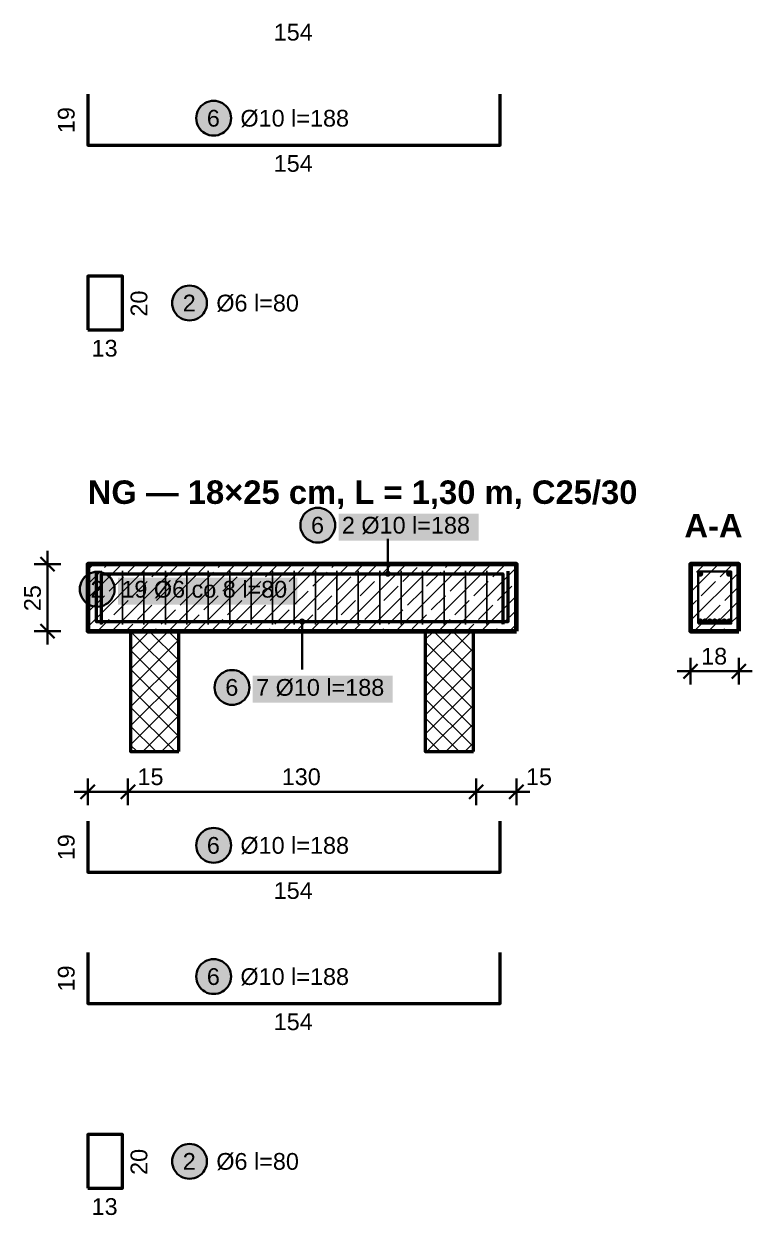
# Model space of a CAD drawing. Header units: metres. Extents: x 0.1 to 10.3, y -9.2 to -0.1.
# Drawn here: x 0.062 to 2.78, y -9.216 to -4.768 of the extents above; entities that cross this region are included whole.
import ezdxf

# ---------------------------------------------------------------- set-up
doc = ezdxf.new("R2010")
doc.units = ezdxf.units.M
for name, color, linetype, lineweight in [('A-KRESKOWANIE', 8, 'Continuous', 18), ('A-MASKA', 7, 'Continuous', 18), ('A-OPISY', 2, 'Continuous', 25), ('K-KONSTR', 7, 'Continuous', 50), ('K-WYMIARY', 1, 'Continuous', 25), ('K-ZBROJENIE', 1, 'Continuous', 100), ('K-ZBROJENIE-OPIS', 2, 'Continuous', 25)]:
    doc.layers.add(name, color=color, linetype=linetype, lineweight=lineweight)
doc.styles.add('PL_ARIAL', font='arial.ttf')
doc.styles.add('PL_ARIAL_B', font='arialbd.ttf')

msp = doc.modelspace()

# ---------------------------------------------------------------- hatches: boundary and pattern name
at = {"layer": 'A-MASKA', "true_color": 0xffffff}
for points in [[(1.2362, -6.6972), (1.7588, -6.6972), (1.7588, -6.596), (1.2362, -6.596)], [(0.413, -6.9363), (1.082, -6.9363), (1.082, -6.835), (0.413, -6.835)], [(0.9162, -7.3028), (1.4388, -7.3028), (1.4388, -7.2015), (0.9162, -7.2015)]]:
    msp.add_hatch(color=7, dxfattribs=at).paths.add_polyline_path(points)
at = {"layer": 'K-ZBROJENIE', "true_color": 0x000000}
for points in [[(2.5973, -6.821), (2.5972, -6.8221), (2.597, -6.8232), (2.5968, -6.8243), (2.5964, -6.8253), (2.5959, -6.8263), (2.5954, -6.8273), (2.5947, -6.8281), (2.594, -6.829), (2.5931, -6.8297), (2.5923, -6.8304), (2.5913, -6.8309), (2.5903, -6.8314), (2.5893, -6.8318), (2.5882, -6.832), (2.5871, -6.8322), (2.586, -6.8323), (2.5849, -6.8322), (2.5838, -6.832), (2.5827, -6.8318), (2.5817, -6.8314), (2.5807, -6.8309), (2.5797, -6.8304), (2.5789, -6.8297), (2.578, -6.829), (2.5773, -6.8281), (2.5766, -6.8273), (2.5761, -6.8263), (2.5756, -6.8253), (2.5752, -6.8243), (2.575, -6.8232), (2.5748, -6.8221), (2.5748, -6.821), (2.5748, -6.8199), (2.575, -6.8188), (2.5752, -6.8177), (2.5756, -6.8167), (2.5761, -6.8157), (2.5766, -6.8147), (2.5773, -6.8139), (2.578, -6.813), (2.5789, -6.8123), (2.5797, -6.8116), (2.5807, -6.8111), (2.5817, -6.8106), (2.5827, -6.8102), (2.5838, -6.81), (2.5849, -6.8098), (2.586, -6.8097), (2.5871, -6.8098), (2.5882, -6.81), (2.5893, -6.8102), (2.5903, -6.8106), (2.5913, -6.8111), (2.5923, -6.8116), (2.5931, -6.8123), (2.594, -6.813), (2.5947, -6.8139), (2.5954, -6.8147), (2.5959, -6.8157), (2.5964, -6.8167), (2.5968, -6.8177), (2.597, -6.8188), (2.5972, -6.8199)], [(2.7053, -6.821), (2.7052, -6.8221), (2.705, -6.8232), (2.7048, -6.8243), (2.7044, -6.8253), (2.7039, -6.8263), (2.7034, -6.8273), (2.7027, -6.8281), (2.702, -6.829), (2.7011, -6.8297), (2.7003, -6.8304), (2.6993, -6.8309), (2.6983, -6.8314), (2.6973, -6.8318), (2.6962, -6.832), (2.6951, -6.8322), (2.694, -6.8323), (2.6929, -6.8322), (2.6918, -6.832), (2.6907, -6.8318), (2.6897, -6.8314), (2.6887, -6.8309), (2.6877, -6.8304), (2.6869, -6.8297), (2.686, -6.829), (2.6853, -6.8281), (2.6846, -6.8273), (2.6841, -6.8263), (2.6836, -6.8253), (2.6832, -6.8243), (2.683, -6.8232), (2.6828, -6.8221), (2.6828, -6.821), (2.6828, -6.8199), (2.683, -6.8188), (2.6832, -6.8177), (2.6836, -6.8167), (2.6841, -6.8157), (2.6846, -6.8147), (2.6853, -6.8139), (2.686, -6.813), (2.6869, -6.8123), (2.6877, -6.8116), (2.6887, -6.8111), (2.6897, -6.8106), (2.6907, -6.8102), (2.6918, -6.81), (2.6929, -6.8098), (2.694, -6.8097), (2.6951, -6.8098), (2.6962, -6.81), (2.6973, -6.8102), (2.6983, -6.8106), (2.6993, -6.8111), (2.7003, -6.8116), (2.7011, -6.8123), (2.702, -6.813), (2.7027, -6.8139), (2.7034, -6.8147), (2.7039, -6.8157), (2.7044, -6.8167), (2.7048, -6.8177), (2.705, -6.8188), (2.7052, -6.8199)], [(2.5973, -6.999), (2.5972, -7.0001), (2.597, -7.0012), (2.5968, -7.0023), (2.5964, -7.0033), (2.5959, -7.0043), (2.5954, -7.0053), (2.5947, -7.0061), (2.594, -7.007), (2.5931, -7.0077), (2.5923, -7.0084), (2.5913, -7.0089), (2.5903, -7.0094), (2.5893, -7.0098), (2.5882, -7.01), (2.5871, -7.0102), (2.586, -7.0103), (2.5849, -7.0102), (2.5838, -7.01), (2.5827, -7.0098), (2.5817, -7.0094), (2.5807, -7.0089), (2.5797, -7.0084), (2.5789, -7.0077), (2.578, -7.007), (2.5773, -7.0061), (2.5766, -7.0053), (2.5761, -7.0043), (2.5756, -7.0033), (2.5752, -7.0023), (2.575, -7.0012), (2.5748, -7.0001), (2.5748, -6.999), (2.5748, -6.9979), (2.575, -6.9968), (2.5752, -6.9957), (2.5756, -6.9947), (2.5761, -6.9937), (2.5766, -6.9927), (2.5773, -6.9919), (2.578, -6.991), (2.5789, -6.9903), (2.5797, -6.9896), (2.5807, -6.9891), (2.5817, -6.9886), (2.5827, -6.9882), (2.5838, -6.988), (2.5849, -6.9878), (2.586, -6.9878), (2.5871, -6.9878), (2.5882, -6.988), (2.5893, -6.9882), (2.5903, -6.9886), (2.5913, -6.9891), (2.5923, -6.9896), (2.5931, -6.9903), (2.594, -6.991), (2.5947, -6.9919), (2.5954, -6.9927), (2.5959, -6.9937), (2.5964, -6.9947), (2.5968, -6.9957), (2.597, -6.9968), (2.5972, -6.9979)], [(2.6153, -6.999), (2.6152, -7.0001), (2.615, -7.0012), (2.6148, -7.0023), (2.6144, -7.0033), (2.6139, -7.0043), (2.6134, -7.0053), (2.6127, -7.0061), (2.612, -7.007), (2.6111, -7.0077), (2.6103, -7.0084), (2.6093, -7.0089), (2.6083, -7.0094), (2.6073, -7.0098), (2.6062, -7.01), (2.6051, -7.0102), (2.604, -7.0103), (2.6029, -7.0102), (2.6018, -7.01), (2.6007, -7.0098), (2.5997, -7.0094), (2.5987, -7.0089), (2.5977, -7.0084), (2.5969, -7.0077), (2.596, -7.007), (2.5953, -7.0061), (2.5946, -7.0053), (2.5941, -7.0043), (2.5936, -7.0033), (2.5932, -7.0023), (2.593, -7.0012), (2.5928, -7.0001), (2.5928, -6.999), (2.5928, -6.9979), (2.593, -6.9968), (2.5932, -6.9957), (2.5936, -6.9947), (2.5941, -6.9937), (2.5946, -6.9927), (2.5953, -6.9919), (2.596, -6.991), (2.5969, -6.9903), (2.5977, -6.9896), (2.5987, -6.9891), (2.5997, -6.9886), (2.6007, -6.9882), (2.6018, -6.988), (2.6029, -6.9878), (2.604, -6.9878), (2.6051, -6.9878), (2.6062, -6.988), (2.6073, -6.9882), (2.6083, -6.9886), (2.6093, -6.9891), (2.6103, -6.9896), (2.6111, -6.9903), (2.612, -6.991), (2.6127, -6.9919), (2.6134, -6.9927), (2.6139, -6.9937), (2.6144, -6.9947), (2.6148, -6.9957), (2.615, -6.9968), (2.6152, -6.9979)], [(2.6333, -6.999), (2.6332, -7.0001), (2.633, -7.0012), (2.6328, -7.0023), (2.6324, -7.0033), (2.6319, -7.0043), (2.6314, -7.0053), (2.6307, -7.0061), (2.63, -7.007), (2.6291, -7.0077), (2.6283, -7.0084), (2.6273, -7.0089), (2.6263, -7.0094), (2.6253, -7.0098), (2.6242, -7.01), (2.6231, -7.0102), (2.622, -7.0103), (2.6209, -7.0102), (2.6198, -7.01), (2.6187, -7.0098), (2.6177, -7.0094), (2.6167, -7.0089), (2.6157, -7.0084), (2.6149, -7.0077), (2.614, -7.007), (2.6133, -7.0061), (2.6126, -7.0053), (2.6121, -7.0043), (2.6116, -7.0033), (2.6112, -7.0023), (2.611, -7.0012), (2.6108, -7.0001), (2.6108, -6.999), (2.6108, -6.9979), (2.611, -6.9968), (2.6112, -6.9957), (2.6116, -6.9947), (2.6121, -6.9937), (2.6126, -6.9927), (2.6133, -6.9919), (2.614, -6.991), (2.6149, -6.9903), (2.6157, -6.9896), (2.6167, -6.9891), (2.6177, -6.9886), (2.6187, -6.9882), (2.6198, -6.988), (2.6209, -6.9878), (2.622, -6.9878), (2.6231, -6.9878), (2.6242, -6.988), (2.6253, -6.9882), (2.6263, -6.9886), (2.6273, -6.9891), (2.6283, -6.9896), (2.6291, -6.9903), (2.63, -6.991), (2.6307, -6.9919), (2.6314, -6.9927), (2.6319, -6.9937), (2.6324, -6.9947), (2.6328, -6.9957), (2.633, -6.9968), (2.6332, -6.9979)], [(2.6513, -6.999), (2.6512, -7.0001), (2.651, -7.0012), (2.6508, -7.0023), (2.6504, -7.0033), (2.6499, -7.0043), (2.6494, -7.0053), (2.6487, -7.0061), (2.648, -7.007), (2.6471, -7.0077), (2.6463, -7.0084), (2.6453, -7.0089), (2.6443, -7.0094), (2.6433, -7.0098), (2.6422, -7.01), (2.6411, -7.0102), (2.64, -7.0103), (2.6389, -7.0102), (2.6378, -7.01), (2.6367, -7.0098), (2.6357, -7.0094), (2.6347, -7.0089), (2.6337, -7.0084), (2.6329, -7.0077), (2.632, -7.007), (2.6313, -7.0061), (2.6306, -7.0053), (2.6301, -7.0043), (2.6296, -7.0033), (2.6292, -7.0023), (2.629, -7.0012), (2.6288, -7.0001), (2.6288, -6.999), (2.6288, -6.9979), (2.629, -6.9968), (2.6292, -6.9957), (2.6296, -6.9947), (2.6301, -6.9937), (2.6306, -6.9927), (2.6313, -6.9919), (2.632, -6.991), (2.6329, -6.9903), (2.6337, -6.9896), (2.6347, -6.9891), (2.6357, -6.9886), (2.6367, -6.9882), (2.6378, -6.988), (2.6389, -6.9878), (2.64, -6.9878), (2.6411, -6.9878), (2.6422, -6.988), (2.6433, -6.9882), (2.6443, -6.9886), (2.6453, -6.9891), (2.6463, -6.9896), (2.6471, -6.9903), (2.648, -6.991), (2.6487, -6.9919), (2.6494, -6.9927), (2.6499, -6.9937), (2.6504, -6.9947), (2.6508, -6.9957), (2.651, -6.9968), (2.6512, -6.9979)], [(2.6693, -6.999), (2.6692, -7.0001), (2.669, -7.0012), (2.6688, -7.0023), (2.6684, -7.0033), (2.6679, -7.0043), (2.6674, -7.0053), (2.6667, -7.0061), (2.666, -7.007), (2.6651, -7.0077), (2.6643, -7.0084), (2.6633, -7.0089), (2.6623, -7.0094), (2.6613, -7.0098), (2.6602, -7.01), (2.6591, -7.0102), (2.658, -7.0103), (2.6569, -7.0102), (2.6558, -7.01), (2.6547, -7.0098), (2.6537, -7.0094), (2.6527, -7.0089), (2.6517, -7.0084), (2.6509, -7.0077), (2.65, -7.007), (2.6493, -7.0061), (2.6486, -7.0053), (2.6481, -7.0043), (2.6476, -7.0033), (2.6472, -7.0023), (2.647, -7.0012), (2.6468, -7.0001), (2.6468, -6.999), (2.6468, -6.9979), (2.647, -6.9968), (2.6472, -6.9957), (2.6476, -6.9947), (2.6481, -6.9937), (2.6486, -6.9927), (2.6493, -6.9919), (2.65, -6.991), (2.6509, -6.9903), (2.6517, -6.9896), (2.6527, -6.9891), (2.6537, -6.9886), (2.6547, -6.9882), (2.6558, -6.988), (2.6569, -6.9878), (2.658, -6.9878), (2.6591, -6.9878), (2.6602, -6.988), (2.6613, -6.9882), (2.6623, -6.9886), (2.6633, -6.9891), (2.6643, -6.9896), (2.6651, -6.9903), (2.666, -6.991), (2.6667, -6.9919), (2.6674, -6.9927), (2.6679, -6.9937), (2.6684, -6.9947), (2.6688, -6.9957), (2.669, -6.9968), (2.6692, -6.9979)], [(2.6873, -6.999), (2.6872, -7.0001), (2.687, -7.0012), (2.6868, -7.0023), (2.6864, -7.0033), (2.6859, -7.0043), (2.6854, -7.0053), (2.6847, -7.0061), (2.684, -7.007), (2.6831, -7.0077), (2.6823, -7.0084), (2.6813, -7.0089), (2.6803, -7.0094), (2.6793, -7.0098), (2.6782, -7.01), (2.6771, -7.0102), (2.676, -7.0103), (2.6749, -7.0102), (2.6738, -7.01), (2.6727, -7.0098), (2.6717, -7.0094), (2.6707, -7.0089), (2.6697, -7.0084), (2.6689, -7.0077), (2.668, -7.007), (2.6673, -7.0061), (2.6666, -7.0053), (2.6661, -7.0043), (2.6656, -7.0033), (2.6652, -7.0023), (2.665, -7.0012), (2.6648, -7.0001), (2.6648, -6.999), (2.6648, -6.9979), (2.665, -6.9968), (2.6652, -6.9957), (2.6656, -6.9947), (2.6661, -6.9937), (2.6666, -6.9927), (2.6673, -6.9919), (2.668, -6.991), (2.6689, -6.9903), (2.6697, -6.9896), (2.6707, -6.9891), (2.6717, -6.9886), (2.6727, -6.9882), (2.6738, -6.988), (2.6749, -6.9878), (2.676, -6.9878), (2.6771, -6.9878), (2.6782, -6.988), (2.6793, -6.9882), (2.6803, -6.9886), (2.6813, -6.9891), (2.6823, -6.9896), (2.6831, -6.9903), (2.684, -6.991), (2.6847, -6.9919), (2.6854, -6.9927), (2.6859, -6.9937), (2.6864, -6.9947), (2.6868, -6.9957), (2.687, -6.9968), (2.6872, -6.9979)], [(2.7053, -6.999), (2.7052, -7.0001), (2.705, -7.0012), (2.7048, -7.0023), (2.7044, -7.0033), (2.7039, -7.0043), (2.7034, -7.0053), (2.7027, -7.0061), (2.702, -7.007), (2.7011, -7.0077), (2.7003, -7.0084), (2.6993, -7.0089), (2.6983, -7.0094), (2.6973, -7.0098), (2.6962, -7.01), (2.6951, -7.0102), (2.694, -7.0103), (2.6929, -7.0102), (2.6918, -7.01), (2.6907, -7.0098), (2.6897, -7.0094), (2.6887, -7.0089), (2.6877, -7.0084), (2.6869, -7.0077), (2.686, -7.007), (2.6853, -7.0061), (2.6846, -7.0053), (2.6841, -7.0043), (2.6836, -7.0033), (2.6832, -7.0023), (2.683, -7.0012), (2.6828, -7.0001), (2.6828, -6.999), (2.6828, -6.9979), (2.683, -6.9968), (2.6832, -6.9957), (2.6836, -6.9947), (2.6841, -6.9937), (2.6846, -6.9927), (2.6853, -6.9919), (2.686, -6.991), (2.6869, -6.9903), (2.6877, -6.9896), (2.6887, -6.9891), (2.6897, -6.9886), (2.6907, -6.9882), (2.6918, -6.988), (2.6929, -6.9878), (2.694, -6.9878), (2.6951, -6.9878), (2.6962, -6.988), (2.6973, -6.9882), (2.6983, -6.9886), (2.6993, -6.9891), (2.7003, -6.9896), (2.7011, -6.9903), (2.702, -6.991), (2.7027, -6.9919), (2.7034, -6.9927), (2.7039, -6.9937), (2.7044, -6.9947), (2.7048, -6.9957), (2.705, -6.9968), (2.7052, -6.9979)]]:
    msp.add_hatch(color=7, dxfattribs=at).paths.add_polyline_path(points)
at = {"layer": 'K-ZBROJENIE-OPIS', "true_color": 0xffffff}
for points in [[(0.835, -5.12), (0.8344, -5.1115), (0.8328, -5.1032), (0.8301, -5.0951), (0.8263, -5.0875), (0.8216, -5.0804), (0.816, -5.074), (0.8096, -5.0684), (0.8025, -5.0637), (0.7949, -5.0599), (0.7868, -5.0572), (0.7785, -5.0556), (0.77, -5.055), (0.7615, -5.0556), (0.7532, -5.0572), (0.7451, -5.0599), (0.7375, -5.0637), (0.7304, -5.0684), (0.724, -5.074), (0.7184, -5.0804), (0.7137, -5.0875), (0.7099, -5.0951), (0.7072, -5.1032), (0.7056, -5.1115), (0.705, -5.12), (0.7056, -5.1285), (0.7072, -5.1368), (0.7099, -5.1449), (0.7137, -5.1525), (0.7184, -5.1596), (0.724, -5.166), (0.7304, -5.1716), (0.7375, -5.1763), (0.7451, -5.1801), (0.7532, -5.1828), (0.7615, -5.1844), (0.77, -5.185), (0.7785, -5.1844), (0.7868, -5.1828), (0.7949, -5.1801), (0.8025, -5.1763), (0.8096, -5.1716), (0.816, -5.166), (0.8216, -5.1596), (0.8263, -5.1525), (0.8301, -5.1449), (0.8328, -5.1368), (0.8344, -5.1285)], [(0.745, -5.81), (0.7444, -5.8015), (0.7428, -5.7932), (0.7401, -5.7851), (0.7363, -5.7775), (0.7316, -5.7704), (0.726, -5.764), (0.7196, -5.7584), (0.7125, -5.7537), (0.7049, -5.7499), (0.6968, -5.7472), (0.6885, -5.7456), (0.68, -5.745), (0.6715, -5.7456), (0.6632, -5.7472), (0.6551, -5.7499), (0.6475, -5.7537), (0.6404, -5.7584), (0.634, -5.764), (0.6284, -5.7704), (0.6237, -5.7775), (0.6199, -5.7851), (0.6172, -5.7932), (0.6156, -5.8015), (0.615, -5.81), (0.6156, -5.8185), (0.6172, -5.8268), (0.6199, -5.8349), (0.6237, -5.8425), (0.6284, -5.8496), (0.634, -5.856), (0.6404, -5.8616), (0.6475, -5.8663), (0.6551, -5.8701), (0.6632, -5.8728), (0.6715, -5.8744), (0.68, -5.875), (0.6885, -5.8744), (0.6968, -5.8728), (0.7049, -5.8701), (0.7125, -5.8663), (0.7196, -5.8616), (0.726, -5.856), (0.7316, -5.8496), (0.7363, -5.8425), (0.7401, -5.8349), (0.7428, -5.8268), (0.7444, -5.8185)], [(1.2237, -6.6397), (1.2232, -6.6313), (1.2215, -6.6229), (1.2188, -6.6149), (1.215, -6.6072), (1.2103, -6.6002), (1.2047, -6.5938), (1.1983, -6.5882), (1.1912, -6.5835), (1.1836, -6.5797), (1.1756, -6.577), (1.1672, -6.5753), (1.1587, -6.5747), (1.1503, -6.5753), (1.1419, -6.577), (1.1339, -6.5797), (1.1262, -6.5835), (1.1192, -6.5882), (1.1128, -6.5938), (1.1072, -6.6002), (1.1025, -6.6072), (1.0987, -6.6149), (1.096, -6.6229), (1.0943, -6.6313), (1.0937, -6.6397), (1.0943, -6.6482), (1.096, -6.6566), (1.0987, -6.6646), (1.1025, -6.6722), (1.1072, -6.6793), (1.1128, -6.6857), (1.1192, -6.6913), (1.1262, -6.696), (1.1339, -6.6998), (1.1419, -6.7025), (1.1503, -6.7042), (1.1587, -6.7047), (1.1672, -6.7042), (1.1756, -6.7025), (1.1836, -6.6998), (1.1912, -6.696), (1.1983, -6.6913), (1.2047, -6.6857), (1.2103, -6.6793), (1.215, -6.6722), (1.2188, -6.6646), (1.2215, -6.6566), (1.2232, -6.6482)], [(0.4005, -6.8788), (0.4, -6.8703), (0.3983, -6.8619), (0.3956, -6.8539), (0.3918, -6.8463), (0.3871, -6.8392), (0.3815, -6.8328), (0.3751, -6.8272), (0.368, -6.8225), (0.3604, -6.8187), (0.3524, -6.816), (0.344, -6.8143), (0.3355, -6.8137), (0.3271, -6.8143), (0.3187, -6.816), (0.3107, -6.8187), (0.303, -6.8225), (0.296, -6.8272), (0.2896, -6.8328), (0.284, -6.8392), (0.2792, -6.8463), (0.2755, -6.8539), (0.2728, -6.8619), (0.2711, -6.8703), (0.2705, -6.8788), (0.2711, -6.8872), (0.2728, -6.8956), (0.2755, -6.9036), (0.2792, -6.9112), (0.284, -6.9183), (0.2896, -6.9247), (0.296, -6.9303), (0.303, -6.935), (0.3107, -6.9388), (0.3187, -6.9415), (0.3271, -6.9432), (0.3355, -6.9438), (0.344, -6.9432), (0.3524, -6.9415), (0.3604, -6.9388), (0.368, -6.935), (0.3751, -6.9303), (0.3815, -6.9247), (0.3871, -6.9183), (0.3918, -6.9112), (0.3956, -6.9036), (0.3983, -6.8956), (0.4, -6.8872)], [(0.9037, -7.2453), (0.9032, -7.2368), (0.9015, -7.2284), (0.8988, -7.2204), (0.895, -7.2128), (0.8903, -7.2057), (0.8847, -7.1993), (0.8783, -7.1937), (0.8712, -7.189), (0.8636, -7.1852), (0.8556, -7.1825), (0.8472, -7.1808), (0.8387, -7.1803), (0.8303, -7.1808), (0.8219, -7.1825), (0.8139, -7.1852), (0.8062, -7.189), (0.7992, -7.1937), (0.7928, -7.1993), (0.7872, -7.2057), (0.7825, -7.2128), (0.7787, -7.2204), (0.776, -7.2284), (0.7743, -7.2368), (0.7737, -7.2453), (0.7743, -7.2537), (0.776, -7.2621), (0.7787, -7.2701), (0.7825, -7.2778), (0.7872, -7.2848), (0.7928, -7.2912), (0.7992, -7.2968), (0.8062, -7.3015), (0.8139, -7.3053), (0.8219, -7.308), (0.8303, -7.3097), (0.8387, -7.3103), (0.8472, -7.3097), (0.8556, -7.308), (0.8636, -7.3053), (0.8712, -7.3015), (0.8783, -7.2968), (0.8847, -7.2912), (0.8903, -7.2848), (0.895, -7.2778), (0.8988, -7.2701), (0.9015, -7.2621), (0.9032, -7.2537)], [(0.835, -7.835), (0.8344, -7.8265), (0.8328, -7.8182), (0.8301, -7.8101), (0.8263, -7.8025), (0.8216, -7.7954), (0.816, -7.789), (0.8096, -7.7834), (0.8025, -7.7787), (0.7949, -7.7749), (0.7868, -7.7722), (0.7785, -7.7706), (0.77, -7.77), (0.7615, -7.7706), (0.7532, -7.7722), (0.7451, -7.7749), (0.7375, -7.7787), (0.7304, -7.7834), (0.724, -7.789), (0.7184, -7.7954), (0.7137, -7.8025), (0.7099, -7.8101), (0.7072, -7.8182), (0.7056, -7.8265), (0.705, -7.835), (0.7056, -7.8435), (0.7072, -7.8518), (0.7099, -7.8599), (0.7137, -7.8675), (0.7184, -7.8746), (0.724, -7.881), (0.7304, -7.8866), (0.7375, -7.8913), (0.7451, -7.8951), (0.7532, -7.8978), (0.7615, -7.8994), (0.77, -7.9), (0.7785, -7.8994), (0.7868, -7.8978), (0.7949, -7.8951), (0.8025, -7.8913), (0.8096, -7.8866), (0.816, -7.881), (0.8216, -7.8746), (0.8263, -7.8675), (0.8301, -7.8599), (0.8328, -7.8518), (0.8344, -7.8435)], [(0.835, -8.325), (0.8344, -8.3165), (0.8328, -8.3082), (0.8301, -8.3001), (0.8263, -8.2925), (0.8216, -8.2854), (0.816, -8.279), (0.8096, -8.2734), (0.8025, -8.2687), (0.7949, -8.2649), (0.7868, -8.2622), (0.7785, -8.2606), (0.77, -8.26), (0.7615, -8.2606), (0.7532, -8.2622), (0.7451, -8.2649), (0.7375, -8.2687), (0.7304, -8.2734), (0.724, -8.279), (0.7184, -8.2854), (0.7137, -8.2925), (0.7099, -8.3001), (0.7072, -8.3082), (0.7056, -8.3165), (0.705, -8.325), (0.7056, -8.3335), (0.7072, -8.3418), (0.7099, -8.3499), (0.7137, -8.3575), (0.7184, -8.3646), (0.724, -8.371), (0.7304, -8.3766), (0.7375, -8.3813), (0.7451, -8.3851), (0.7532, -8.3878), (0.7615, -8.3894), (0.77, -8.39), (0.7785, -8.3894), (0.7868, -8.3878), (0.7949, -8.3851), (0.8025, -8.3813), (0.8096, -8.3766), (0.816, -8.371), (0.8216, -8.3646), (0.8263, -8.3575), (0.8301, -8.3499), (0.8328, -8.3418), (0.8344, -8.3335)], [(0.745, -9.015), (0.7444, -9.0065), (0.7428, -8.9982), (0.7401, -8.9901), (0.7363, -8.9825), (0.7316, -8.9754), (0.726, -8.969), (0.7196, -8.9634), (0.7125, -8.9587), (0.7049, -8.9549), (0.6968, -8.9522), (0.6885, -8.9506), (0.68, -8.95), (0.6715, -8.9506), (0.6632, -8.9522), (0.6551, -8.9549), (0.6475, -8.9587), (0.6404, -8.9634), (0.634, -8.969), (0.6284, -8.9754), (0.6237, -8.9825), (0.6199, -8.9901), (0.6172, -8.9982), (0.6156, -9.0065), (0.615, -9.015), (0.6156, -9.0235), (0.6172, -9.0318), (0.6199, -9.0399), (0.6237, -9.0475), (0.6284, -9.0546), (0.634, -9.061), (0.6404, -9.0666), (0.6475, -9.0713), (0.6551, -9.0751), (0.6632, -9.0778), (0.6715, -9.0794), (0.68, -9.08), (0.6885, -9.0794), (0.6968, -9.0778), (0.7049, -9.0751), (0.7125, -9.0713), (0.7196, -9.0666), (0.726, -9.061), (0.7316, -9.0546), (0.7363, -9.0475), (0.7401, -9.0399), (0.7428, -9.0318), (0.7444, -9.0235)]]:
    msp.add_hatch(color=7, dxfattribs=at).paths.add_polyline_path(points)
at = {"layer": 'K-ZBROJENIE-OPIS', "true_color": 0x000000}
for points in [[(1.4313, -6.821), (1.4309, -6.8181), (1.4297, -6.8154), (1.428, -6.813), (1.4256, -6.8113), (1.4229, -6.8101), (1.42, -6.8097), (1.4171, -6.8101), (1.4144, -6.8113), (1.412, -6.813), (1.4103, -6.8154), (1.4091, -6.8181), (1.4088, -6.821), (1.4091, -6.8239), (1.4103, -6.8266), (1.412, -6.829), (1.4144, -6.8307), (1.4171, -6.8319), (1.42, -6.8323), (1.4229, -6.8319), (1.4256, -6.8307), (1.428, -6.829), (1.4297, -6.8266), (1.4309, -6.8239)], [(1.1113, -6.999), (1.1109, -6.9961), (1.1097, -6.9934), (1.108, -6.991), (1.1056, -6.9893), (1.1029, -6.9881), (1.1, -6.9878), (1.0971, -6.9881), (1.0944, -6.9893), (1.092, -6.991), (1.0903, -6.9934), (1.0891, -6.9961), (1.0888, -6.999), (1.0891, -7.0019), (1.0903, -7.0046), (1.092, -7.007), (1.0944, -7.0087), (1.0971, -7.0099), (1.1, -7.0103), (1.1029, -7.0099), (1.1056, -7.0087), (1.108, -7.007), (1.1097, -7.0046), (1.1109, -7.0019)]]:
    msp.add_hatch(color=7, dxfattribs=at).paths.add_polyline_path(points)

# ---------------------------------------------------------------- linework, layer by layer
at = {"layer": 'A-KRESKOWANIE', "lineweight": 25, "ltscale": 0.025}
for points in [[(0.3, -7.0186), (0.5336, -6.785)], [(0.3, -6.9125), (0.4275, -6.785)], [(0.3, -6.8064), (0.3214, -6.785)], [(0.3624, -6.7971), (0.3745, -6.785)], [(0.3896, -7.035), (0.6396, -6.785)], [(0.4508, -6.8147), (0.4805, -6.785)], [(0.4957, -7.035), (0.7457, -6.785)], [(0.5392, -6.8324), (0.5866, -6.785)], [(0.6018, -7.035), (0.8518, -6.785)], [(0.6276, -6.8501), (0.6806, -6.7971)], [(0.7078, -7.035), (0.9578, -6.785)], [(0.7867, -6.7971), (0.7987, -6.785)], [(0.8139, -7.035), (1.0639, -6.785)], [(0.875, -6.8147), (0.9048, -6.785)], [(0.92, -7.035), (1.17, -6.785)], [(0.9634, -6.8324), (1.0109, -6.785)], [(1.026, -7.035), (1.276, -6.785)], [(1.0518, -6.8501), (1.1049, -6.7971)], [(1.1321, -7.035), (1.3821, -6.785)], [(1.2109, -6.7971), (1.223, -6.785)], [(1.2381, -7.035), (1.4881, -6.785)], [(1.2993, -6.8147), (1.3291, -6.785)], [(1.3442, -7.035), (1.5942, -6.785)], [(1.3877, -6.8324), (1.4351, -6.785)], [(1.4503, -7.035), (1.7003, -6.785)], [(1.4761, -6.8501), (1.5291, -6.7971)], [(1.5563, -7.035), (1.8063, -6.785)], [(1.6352, -6.7971), (1.6472, -6.785)], [(1.6624, -7.035), (1.9, -6.7974)], [(1.7236, -6.8147), (1.7533, -6.785)], [(1.812, -6.8324), (1.8594, -6.785)], [(2.55, -6.8899), (2.6549, -6.785)], [(2.5721, -6.8147), (2.6018, -6.785)], [(2.6605, -6.8324), (2.7079, -6.785)], [(0.3, -6.8595), (0.3447, -6.8147)], [(0.3801, -6.8855), (0.4331, -6.8324)], [(0.4685, -6.9031), (0.5215, -6.8501)], [(0.7159, -6.8678), (0.769, -6.8147)], [(0.8043, -6.8855), (0.8574, -6.8324)], [(0.8927, -6.9031), (0.9458, -6.8501)], [(1.1402, -6.8678), (1.1932, -6.8147)], [(1.2286, -6.8855), (1.2816, -6.8324)], [(1.317, -6.9031), (1.37, -6.8501)], [(1.5645, -6.8678), (1.6175, -6.8147)], [(1.6529, -6.8855), (1.7059, -6.8324)], [(1.7413, -6.9031), (1.7943, -6.8501)], [(2.55, -6.9959), (2.73, -6.8159)], [(2.55, -6.8368), (2.5544, -6.8324)], [(2.5898, -6.9031), (2.6428, -6.8501)], [(0.5568, -6.9208), (0.6099, -6.8678)], [(0.6452, -6.9385), (0.6983, -6.8855)], [(0.9811, -6.9208), (1.0341, -6.8678)], [(1.0695, -6.9385), (1.1225, -6.8855)], [(1.4054, -6.9208), (1.4584, -6.8678)], [(1.4938, -6.9385), (1.5468, -6.8855)], [(1.8296, -6.9208), (1.8827, -6.8678)], [(2.6782, -6.9208), (2.73, -6.869)], [(0.3094, -6.9562), (0.3624, -6.9031)], [(0.3977, -6.9738), (0.4508, -6.9208)], [(0.4861, -6.9915), (0.5392, -6.9385)], [(0.7336, -6.9562), (0.7867, -6.9031)], [(0.822, -6.9738), (0.875, -6.9208)], [(0.9104, -6.9915), (0.9634, -6.9385)], [(1.1579, -6.9562), (1.2109, -6.9031)], [(1.2463, -6.9738), (1.2993, -6.9208)], [(1.3347, -6.9915), (1.3877, -6.9385)], [(1.5822, -6.9562), (1.6352, -6.9031)], [(1.6705, -6.9738), (1.7236, -6.9208)], [(1.7589, -6.9915), (1.812, -6.9385)], [(1.7685, -7.035), (1.9, -6.9035)], [(2.55, -6.9429), (2.5721, -6.9208)], [(2.6075, -6.9915), (2.6605, -6.9385)], [(2.617, -7.035), (2.73, -6.922)], [(0.5745, -7.0092), (0.6276, -6.9562)], [(0.6629, -7.0269), (0.7159, -6.9738)], [(0.9988, -7.0092), (1.0518, -6.9562)], [(1.0872, -7.0269), (1.1402, -6.9738)], [(1.4231, -7.0092), (1.4761, -6.9562)], [(1.5114, -7.0269), (1.5645, -6.9738)], [(1.8473, -7.0092), (1.9, -6.9565)], [(2.6958, -7.0092), (2.73, -6.975)], [(0.3366, -7.035), (0.3801, -6.9915)], [(0.4427, -7.035), (0.4685, -7.0092)], [(0.5487, -7.035), (0.5568, -7.0269)], [(0.7609, -7.035), (0.8043, -6.9915)], [(0.8669, -7.035), (0.8927, -7.0092)], [(0.973, -7.035), (0.9811, -7.0269)], [(1.1851, -7.035), (1.2286, -6.9915)], [(1.2912, -7.035), (1.317, -7.0092)], [(1.3972, -7.035), (1.4054, -7.0269)], [(1.6094, -7.035), (1.6529, -6.9915)], [(1.7154, -7.035), (1.7413, -7.0092)], [(1.8215, -7.035), (1.8296, -7.0269)], [(1.8745, -7.035), (1.9, -7.0095)], [(2.564, -7.035), (2.5898, -7.0092)], [(2.67, -7.035), (2.6782, -7.0269)], [(2.7231, -7.035), (2.73, -7.0281)], [(0.46, -7.1768), (0.6018, -7.035)], [(0.46, -7.106), (0.531, -7.035)], [(0.46, -7.0353), (0.4603, -7.035)], [(0.64, -7.2161), (0.46, -7.0361)], [(0.46, -7.2475), (0.64, -7.0675)], [(0.64, -7.1454), (0.5296, -7.035)], [(0.64, -7.0747), (0.6003, -7.035)], [(1.56, -7.2081), (1.7331, -7.035)], [(1.56, -7.1374), (1.6624, -7.035)], [(1.56, -7.0667), (1.5917, -7.035)], [(1.74, -7.1847), (1.5903, -7.035)], [(1.74, -7.114), (1.661, -7.035)], [(1.74, -7.0433), (1.7317, -7.035)], [(0.64, -7.2868), (0.46, -7.1068)], [(1.74, -7.2554), (1.56, -7.0754)], [(1.56, -7.2788), (1.74, -7.0988)], [(0.46, -7.3182), (0.64, -7.1382)], [(1.74, -7.3261), (1.56, -7.1461)], [(0.64, -7.3575), (0.46, -7.1775)], [(1.56, -7.3495), (1.74, -7.1695)], [(0.46, -7.3889), (0.64, -7.2089)], [(0.64, -7.4282), (0.46, -7.2482)], [(1.74, -7.3969), (1.56, -7.2169)], [(1.56, -7.4203), (1.74, -7.2403)], [(0.46, -7.4596), (0.64, -7.2796)], [(1.74, -7.4676), (1.56, -7.2876)], [(0.6261, -7.485), (0.46, -7.3189)], [(1.566, -7.485), (1.74, -7.311)], [(0.5053, -7.485), (0.64, -7.3503)], [(1.6867, -7.485), (1.56, -7.3583)], [(1.6367, -7.485), (1.74, -7.3817)], [(0.5554, -7.485), (0.46, -7.3896)], [(0.576, -7.485), (0.64, -7.421)], [(0.4846, -7.485), (0.46, -7.4604)], [(1.616, -7.485), (1.56, -7.429)], [(1.7074, -7.485), (1.74, -7.4524)]]:
    msp.add_lwpolyline(points, dxfattribs=at)
at = {"layer": 'K-KONSTR', "lineweight": 70, "ltscale": 0.025}
for points in [[(1.9, -7.035), (1.9, -6.785), (0.3, -6.785), (0.3, -7.035)], [(2.73, -7.035), (2.73, -6.785), (2.55, -6.785), (2.55, -7.035)]]:
    msp.add_lwpolyline(points, close=True, dxfattribs=at)
at = {"layer": 'K-KONSTR', "lineweight": 50, "ltscale": 0.025}
for points in [[(0.64, -7.485), (0.64, -7.035), (0.46, -7.035), (0.46, -7.485)], [(1.74, -7.485), (1.74, -7.035), (1.56, -7.035), (1.56, -7.485)]]:
    msp.add_lwpolyline(points, close=True, dxfattribs=at)
at = {"layer": 'K-WYMIARY', "lineweight": 35, "ltscale": 0.025}
for points in [[(0.1765, -6.8115), (0.1235, -6.7585)], [(0.15, -7.085), (0.15, -6.735)], [(0.1, -6.785), (0.2, -6.785)], [(0.1765, -7.0615), (0.1235, -7.0085)], [(0.1, -7.035), (0.2, -7.035)], [(2.5235, -7.2115), (2.5765, -7.1585)], [(2.55, -7.235), (2.55, -7.135)], [(2.7035, -7.2115), (2.7565, -7.1585)], [(2.73, -7.235), (2.73, -7.135)], [(2.5, -7.185), (2.78, -7.185)], [(0.3, -7.685), (0.3, -7.585)], [(0.45, -7.685), (0.45, -7.585)], [(1.75, -7.685), (1.75, -7.585)], [(1.9, -7.685), (1.9, -7.585)], [(0.25, -7.635), (1.95, -7.635)], [(0.2735, -7.6615), (0.3265, -7.6085)], [(0.4235, -7.6615), (0.4765, -7.6085)], [(1.7235, -7.6615), (1.7765, -7.6085)], [(1.8735, -7.6615), (1.9265, -7.6085)]]:
    msp.add_lwpolyline(points, dxfattribs=at)
at = {"layer": 'K-ZBROJENIE', "lineweight": 50, "ltscale": 0.025}
for points in [[(0.3, -5.03), (0.3, -5.22), (1.84, -5.22), (1.84, -5.03)], [(0.331, -6.811), (0.331, -6.999), (1.869, -6.999), (1.869, -6.811)], [(0.351, -7.009), (0.351, -6.821), (1.849, -6.821), (1.849, -7.009)], [(0.3, -7.745), (0.3, -7.935), (1.84, -7.935), (1.84, -7.745)], [(0.3, -8.235), (0.3, -8.425), (1.84, -8.425), (1.84, -8.235)]]:
    msp.add_lwpolyline(points, dxfattribs=at)
for points in [[(0.3, -5.91), (0.43, -5.91), (0.43, -5.71), (0.3, -5.71)], [(0.3, -9.115), (0.43, -9.115), (0.43, -8.915), (0.3, -8.915)]]:
    msp.add_lwpolyline(points, close=True, dxfattribs=at)
at = {"layer": 'K-ZBROJENIE', "lineweight": 25, "ltscale": 0.025}
for points in [[(0.35, -7.01), (0.35, -6.81)], [(0.43, -7.01), (0.43, -6.81)], [(0.51, -7.01), (0.51, -6.81)], [(0.59, -7.01), (0.59, -6.81)], [(0.67, -7.01), (0.67, -6.81)], [(0.75, -7.01), (0.75, -6.81)], [(0.83, -7.01), (0.83, -6.81)], [(0.91, -7.01), (0.91, -6.81)], [(0.99, -7.01), (0.99, -6.81)], [(1.07, -7.01), (1.07, -6.81)], [(1.15, -7.01), (1.15, -6.81)], [(1.23, -7.01), (1.23, -6.81)], [(1.31, -7.01), (1.31, -6.81)], [(1.39, -7.01), (1.39, -6.81)], [(1.47, -7.01), (1.47, -6.81)], [(1.55, -7.01), (1.55, -6.81)], [(1.63, -7.01), (1.63, -6.81)], [(1.71, -7.01), (1.71, -6.81)], [(1.79, -7.01), (1.79, -6.81)]]:
    msp.add_lwpolyline(points, dxfattribs=at)
at = {"layer": 'K-ZBROJENIE', "lineweight": 35, "ltscale": 0.025}
msp.add_lwpolyline([(2.578, -7.007), (2.702, -7.007), (2.702, -6.813), (2.578, -6.813)], close=True, dxfattribs=at)
at = {"layer": 'K-ZBROJENIE-OPIS', "lineweight": 35, "ltscale": 0.025}
for points in [[(0.835, -5.12), (0.8344, -5.1115), (0.8328, -5.1032), (0.8301, -5.0951), (0.8263, -5.0875), (0.8216, -5.0804), (0.816, -5.074), (0.8096, -5.0684), (0.8025, -5.0637), (0.7949, -5.0599), (0.7868, -5.0572), (0.7785, -5.0556), (0.77, -5.055), (0.7615, -5.0556), (0.7532, -5.0572), (0.7451, -5.0599), (0.7375, -5.0637), (0.7304, -5.0684), (0.724, -5.074), (0.7184, -5.0804), (0.7137, -5.0875), (0.7099, -5.0951), (0.7072, -5.1032), (0.7056, -5.1115), (0.705, -5.12), (0.7056, -5.1285), (0.7072, -5.1368), (0.7099, -5.1449), (0.7137, -5.1525), (0.7184, -5.1596), (0.724, -5.166), (0.7304, -5.1716), (0.7375, -5.1763), (0.7451, -5.1801), (0.7532, -5.1828), (0.7615, -5.1844), (0.77, -5.185), (0.7785, -5.1844), (0.7868, -5.1828), (0.7949, -5.1801), (0.8025, -5.1763), (0.8096, -5.1716), (0.816, -5.166), (0.8216, -5.1596), (0.8263, -5.1525), (0.8301, -5.1449), (0.8328, -5.1368), (0.8344, -5.1285)], [(0.745, -5.81), (0.7444, -5.8015), (0.7428, -5.7932), (0.7401, -5.7851), (0.7363, -5.7775), (0.7316, -5.7704), (0.726, -5.764), (0.7196, -5.7584), (0.7125, -5.7537), (0.7049, -5.7499), (0.6968, -5.7472), (0.6885, -5.7456), (0.68, -5.745), (0.6715, -5.7456), (0.6632, -5.7472), (0.6551, -5.7499), (0.6475, -5.7537), (0.6404, -5.7584), (0.634, -5.764), (0.6284, -5.7704), (0.6237, -5.7775), (0.6199, -5.7851), (0.6172, -5.7932), (0.6156, -5.8015), (0.615, -5.81), (0.6156, -5.8185), (0.6172, -5.8268), (0.6199, -5.8349), (0.6237, -5.8425), (0.6284, -5.8496), (0.634, -5.856), (0.6404, -5.8616), (0.6475, -5.8663), (0.6551, -5.8701), (0.6632, -5.8728), (0.6715, -5.8744), (0.68, -5.875), (0.6885, -5.8744), (0.6968, -5.8728), (0.7049, -5.8701), (0.7125, -5.8663), (0.7196, -5.8616), (0.726, -5.856), (0.7316, -5.8496), (0.7363, -5.8425), (0.7401, -5.8349), (0.7428, -5.8268), (0.7444, -5.8185)], [(1.2237, -6.6397), (1.2232, -6.6313), (1.2215, -6.6229), (1.2188, -6.6149), (1.215, -6.6072), (1.2103, -6.6002), (1.2047, -6.5938), (1.1983, -6.5882), (1.1912, -6.5835), (1.1836, -6.5797), (1.1756, -6.577), (1.1672, -6.5753), (1.1587, -6.5747), (1.1503, -6.5753), (1.1419, -6.577), (1.1339, -6.5797), (1.1262, -6.5835), (1.1192, -6.5882), (1.1128, -6.5938), (1.1072, -6.6002), (1.1025, -6.6072), (1.0987, -6.6149), (1.096, -6.6229), (1.0943, -6.6313), (1.0937, -6.6397), (1.0943, -6.6482), (1.096, -6.6566), (1.0987, -6.6646), (1.1025, -6.6722), (1.1072, -6.6793), (1.1128, -6.6857), (1.1192, -6.6913), (1.1262, -6.696), (1.1339, -6.6998), (1.1419, -6.7025), (1.1503, -6.7042), (1.1587, -6.7047), (1.1672, -6.7042), (1.1756, -6.7025), (1.1836, -6.6998), (1.1912, -6.696), (1.1983, -6.6913), (1.2047, -6.6857), (1.2103, -6.6793), (1.215, -6.6722), (1.2188, -6.6646), (1.2215, -6.6566), (1.2232, -6.6482)], [(0.4005, -6.8788), (0.4, -6.8703), (0.3983, -6.8619), (0.3956, -6.8539), (0.3918, -6.8463), (0.3871, -6.8392), (0.3815, -6.8328), (0.3751, -6.8272), (0.368, -6.8225), (0.3604, -6.8187), (0.3524, -6.816), (0.344, -6.8143), (0.3355, -6.8137), (0.3271, -6.8143), (0.3187, -6.816), (0.3107, -6.8187), (0.303, -6.8225), (0.296, -6.8272), (0.2896, -6.8328), (0.284, -6.8392), (0.2792, -6.8463), (0.2755, -6.8539), (0.2728, -6.8619), (0.2711, -6.8703), (0.2705, -6.8788), (0.2711, -6.8872), (0.2728, -6.8956), (0.2755, -6.9036), (0.2792, -6.9112), (0.284, -6.9183), (0.2896, -6.9247), (0.296, -6.9303), (0.303, -6.935), (0.3107, -6.9388), (0.3187, -6.9415), (0.3271, -6.9432), (0.3355, -6.9438), (0.344, -6.9432), (0.3524, -6.9415), (0.3604, -6.9388), (0.368, -6.935), (0.3751, -6.9303), (0.3815, -6.9247), (0.3871, -6.9183), (0.3918, -6.9112), (0.3956, -6.9036), (0.3983, -6.8956), (0.4, -6.8872)], [(0.9037, -7.2453), (0.9032, -7.2368), (0.9015, -7.2284), (0.8988, -7.2204), (0.895, -7.2128), (0.8903, -7.2057), (0.8847, -7.1993), (0.8783, -7.1937), (0.8712, -7.189), (0.8636, -7.1852), (0.8556, -7.1825), (0.8472, -7.1808), (0.8387, -7.1803), (0.8303, -7.1808), (0.8219, -7.1825), (0.8139, -7.1852), (0.8062, -7.189), (0.7992, -7.1937), (0.7928, -7.1993), (0.7872, -7.2057), (0.7825, -7.2128), (0.7787, -7.2204), (0.776, -7.2284), (0.7743, -7.2368), (0.7737, -7.2453), (0.7743, -7.2537), (0.776, -7.2621), (0.7787, -7.2701), (0.7825, -7.2778), (0.7872, -7.2848), (0.7928, -7.2912), (0.7992, -7.2968), (0.8062, -7.3015), (0.8139, -7.3053), (0.8219, -7.308), (0.8303, -7.3097), (0.8387, -7.3103), (0.8472, -7.3097), (0.8556, -7.308), (0.8636, -7.3053), (0.8712, -7.3015), (0.8783, -7.2968), (0.8847, -7.2912), (0.8903, -7.2848), (0.895, -7.2778), (0.8988, -7.2701), (0.9015, -7.2621), (0.9032, -7.2537)], [(0.835, -7.835), (0.8344, -7.8265), (0.8328, -7.8182), (0.8301, -7.8101), (0.8263, -7.8025), (0.8216, -7.7954), (0.816, -7.789), (0.8096, -7.7834), (0.8025, -7.7787), (0.7949, -7.7749), (0.7868, -7.7722), (0.7785, -7.7706), (0.77, -7.77), (0.7615, -7.7706), (0.7532, -7.7722), (0.7451, -7.7749), (0.7375, -7.7787), (0.7304, -7.7834), (0.724, -7.789), (0.7184, -7.7954), (0.7137, -7.8025), (0.7099, -7.8101), (0.7072, -7.8182), (0.7056, -7.8265), (0.705, -7.835), (0.7056, -7.8435), (0.7072, -7.8518), (0.7099, -7.8599), (0.7137, -7.8675), (0.7184, -7.8746), (0.724, -7.881), (0.7304, -7.8866), (0.7375, -7.8913), (0.7451, -7.8951), (0.7532, -7.8978), (0.7615, -7.8994), (0.77, -7.9), (0.7785, -7.8994), (0.7868, -7.8978), (0.7949, -7.8951), (0.8025, -7.8913), (0.8096, -7.8866), (0.816, -7.881), (0.8216, -7.8746), (0.8263, -7.8675), (0.8301, -7.8599), (0.8328, -7.8518), (0.8344, -7.8435)], [(0.835, -8.325), (0.8344, -8.3165), (0.8328, -8.3082), (0.8301, -8.3001), (0.8263, -8.2925), (0.8216, -8.2854), (0.816, -8.279), (0.8096, -8.2734), (0.8025, -8.2687), (0.7949, -8.2649), (0.7868, -8.2622), (0.7785, -8.2606), (0.77, -8.26), (0.7615, -8.2606), (0.7532, -8.2622), (0.7451, -8.2649), (0.7375, -8.2687), (0.7304, -8.2734), (0.724, -8.279), (0.7184, -8.2854), (0.7137, -8.2925), (0.7099, -8.3001), (0.7072, -8.3082), (0.7056, -8.3165), (0.705, -8.325), (0.7056, -8.3335), (0.7072, -8.3418), (0.7099, -8.3499), (0.7137, -8.3575), (0.7184, -8.3646), (0.724, -8.371), (0.7304, -8.3766), (0.7375, -8.3813), (0.7451, -8.3851), (0.7532, -8.3878), (0.7615, -8.3894), (0.77, -8.39), (0.7785, -8.3894), (0.7868, -8.3878), (0.7949, -8.3851), (0.8025, -8.3813), (0.8096, -8.3766), (0.816, -8.371), (0.8216, -8.3646), (0.8263, -8.3575), (0.8301, -8.3499), (0.8328, -8.3418), (0.8344, -8.3335)], [(0.745, -9.015), (0.7444, -9.0065), (0.7428, -8.9982), (0.7401, -8.9901), (0.7363, -8.9825), (0.7316, -8.9754), (0.726, -8.969), (0.7196, -8.9634), (0.7125, -8.9587), (0.7049, -8.9549), (0.6968, -8.9522), (0.6885, -8.9506), (0.68, -8.95), (0.6715, -8.9506), (0.6632, -8.9522), (0.6551, -8.9549), (0.6475, -8.9587), (0.6404, -8.9634), (0.634, -8.969), (0.6284, -8.9754), (0.6237, -8.9825), (0.6199, -8.9901), (0.6172, -8.9982), (0.6156, -9.0065), (0.615, -9.015), (0.6156, -9.0235), (0.6172, -9.0318), (0.6199, -9.0399), (0.6237, -9.0475), (0.6284, -9.0546), (0.634, -9.061), (0.6404, -9.0666), (0.6475, -9.0713), (0.6551, -9.0751), (0.6632, -9.0778), (0.6715, -9.0794), (0.68, -9.08), (0.6885, -9.0794), (0.6968, -9.0778), (0.7049, -9.0751), (0.7125, -9.0713), (0.7196, -9.0666), (0.726, -9.061), (0.7316, -9.0546), (0.7363, -9.0475), (0.7401, -9.0399), (0.7428, -9.0318), (0.7444, -9.0235)]]:
    msp.add_lwpolyline(points, close=True, dxfattribs=at)
for points in [[(1.42, -6.821), (1.42, -6.691)], [(1.1, -6.999), (1.1, -7.179)]]:
    msp.add_lwpolyline(points, dxfattribs=at)

# ---------------------------------------------------------------- texts
at = {"layer": 'A-OPISY', "style": 'PL_ARIAL_B'}
for s, p in [('NG — 18×25 cm, L = 1,30 m, C25/30', (0.3, -6.56)), ('A-A', (2.527, -6.685))]:
    msp.add_text(s, height=0.0875, dxfattribs=at).set_placement(p)
at = {"layer": 'K-WYMIARY', "style": 'PL_ARIAL'}
msp.add_text('25', height=0.0625, rotation=90, dxfattribs=at).set_placement((0.125, -6.9605))
for s, p in [('18', (2.5895, -7.16)), ('15', (0.4858, -7.61)), ('130', (1.0242, -7.61)), ('15', (1.9357, -7.61))]:
    msp.add_text(s, height=0.0625, dxfattribs=at).set_placement(p)
at = {"layer": 'K-ZBROJENIE-OPIS', "style": 'PL_ARIAL'}
for s, p in [('154', (0.9942, -4.83)), ('6', (0.7447, -5.1513)), ('Ø10 l=188', (0.87, -5.1513)), ('154', (0.9942, -5.32)), ('2', (0.6547, -5.8413)), ('Ø6 l=80', (0.78, -5.8413)), ('13', (0.3145, -6.01)), ('6', (1.1335, -6.671)), ('2 Ø10 l=188', (1.2487, -6.671)), ('2', (0.3103, -6.91)), ('19 Ø6 co 8 l=80', (0.4255, -6.91)), ('6', (0.8135, -7.2765)), ('7 Ø10 l=188', (0.9287, -7.2765)), ('6', (0.7447, -7.8663)), ('Ø10 l=188', (0.87, -7.8663)), ('154', (0.9942, -8.035)), ('6', (0.7447, -8.3563)), ('Ø10 l=188', (0.87, -8.3563)), ('154', (0.9942, -8.525)), ('2', (0.6547, -9.0463)), ('Ø6 l=80', (0.78, -9.0463)), ('13', (0.3145, -9.215))]:
    msp.add_text(s, height=0.0625, dxfattribs=at).set_placement(p)
for s, p in [('19', (0.2511, -5.1755)), ('20', (0.5225, -5.8605)), ('19', (0.2511, -7.8905)), ('19', (0.2511, -8.3805)), ('20', (0.5225, -9.0655))]:
    msp.add_text(s, height=0.0625, rotation=90, dxfattribs=at).set_placement(p)

doc.saveas('drawing.dxf')
